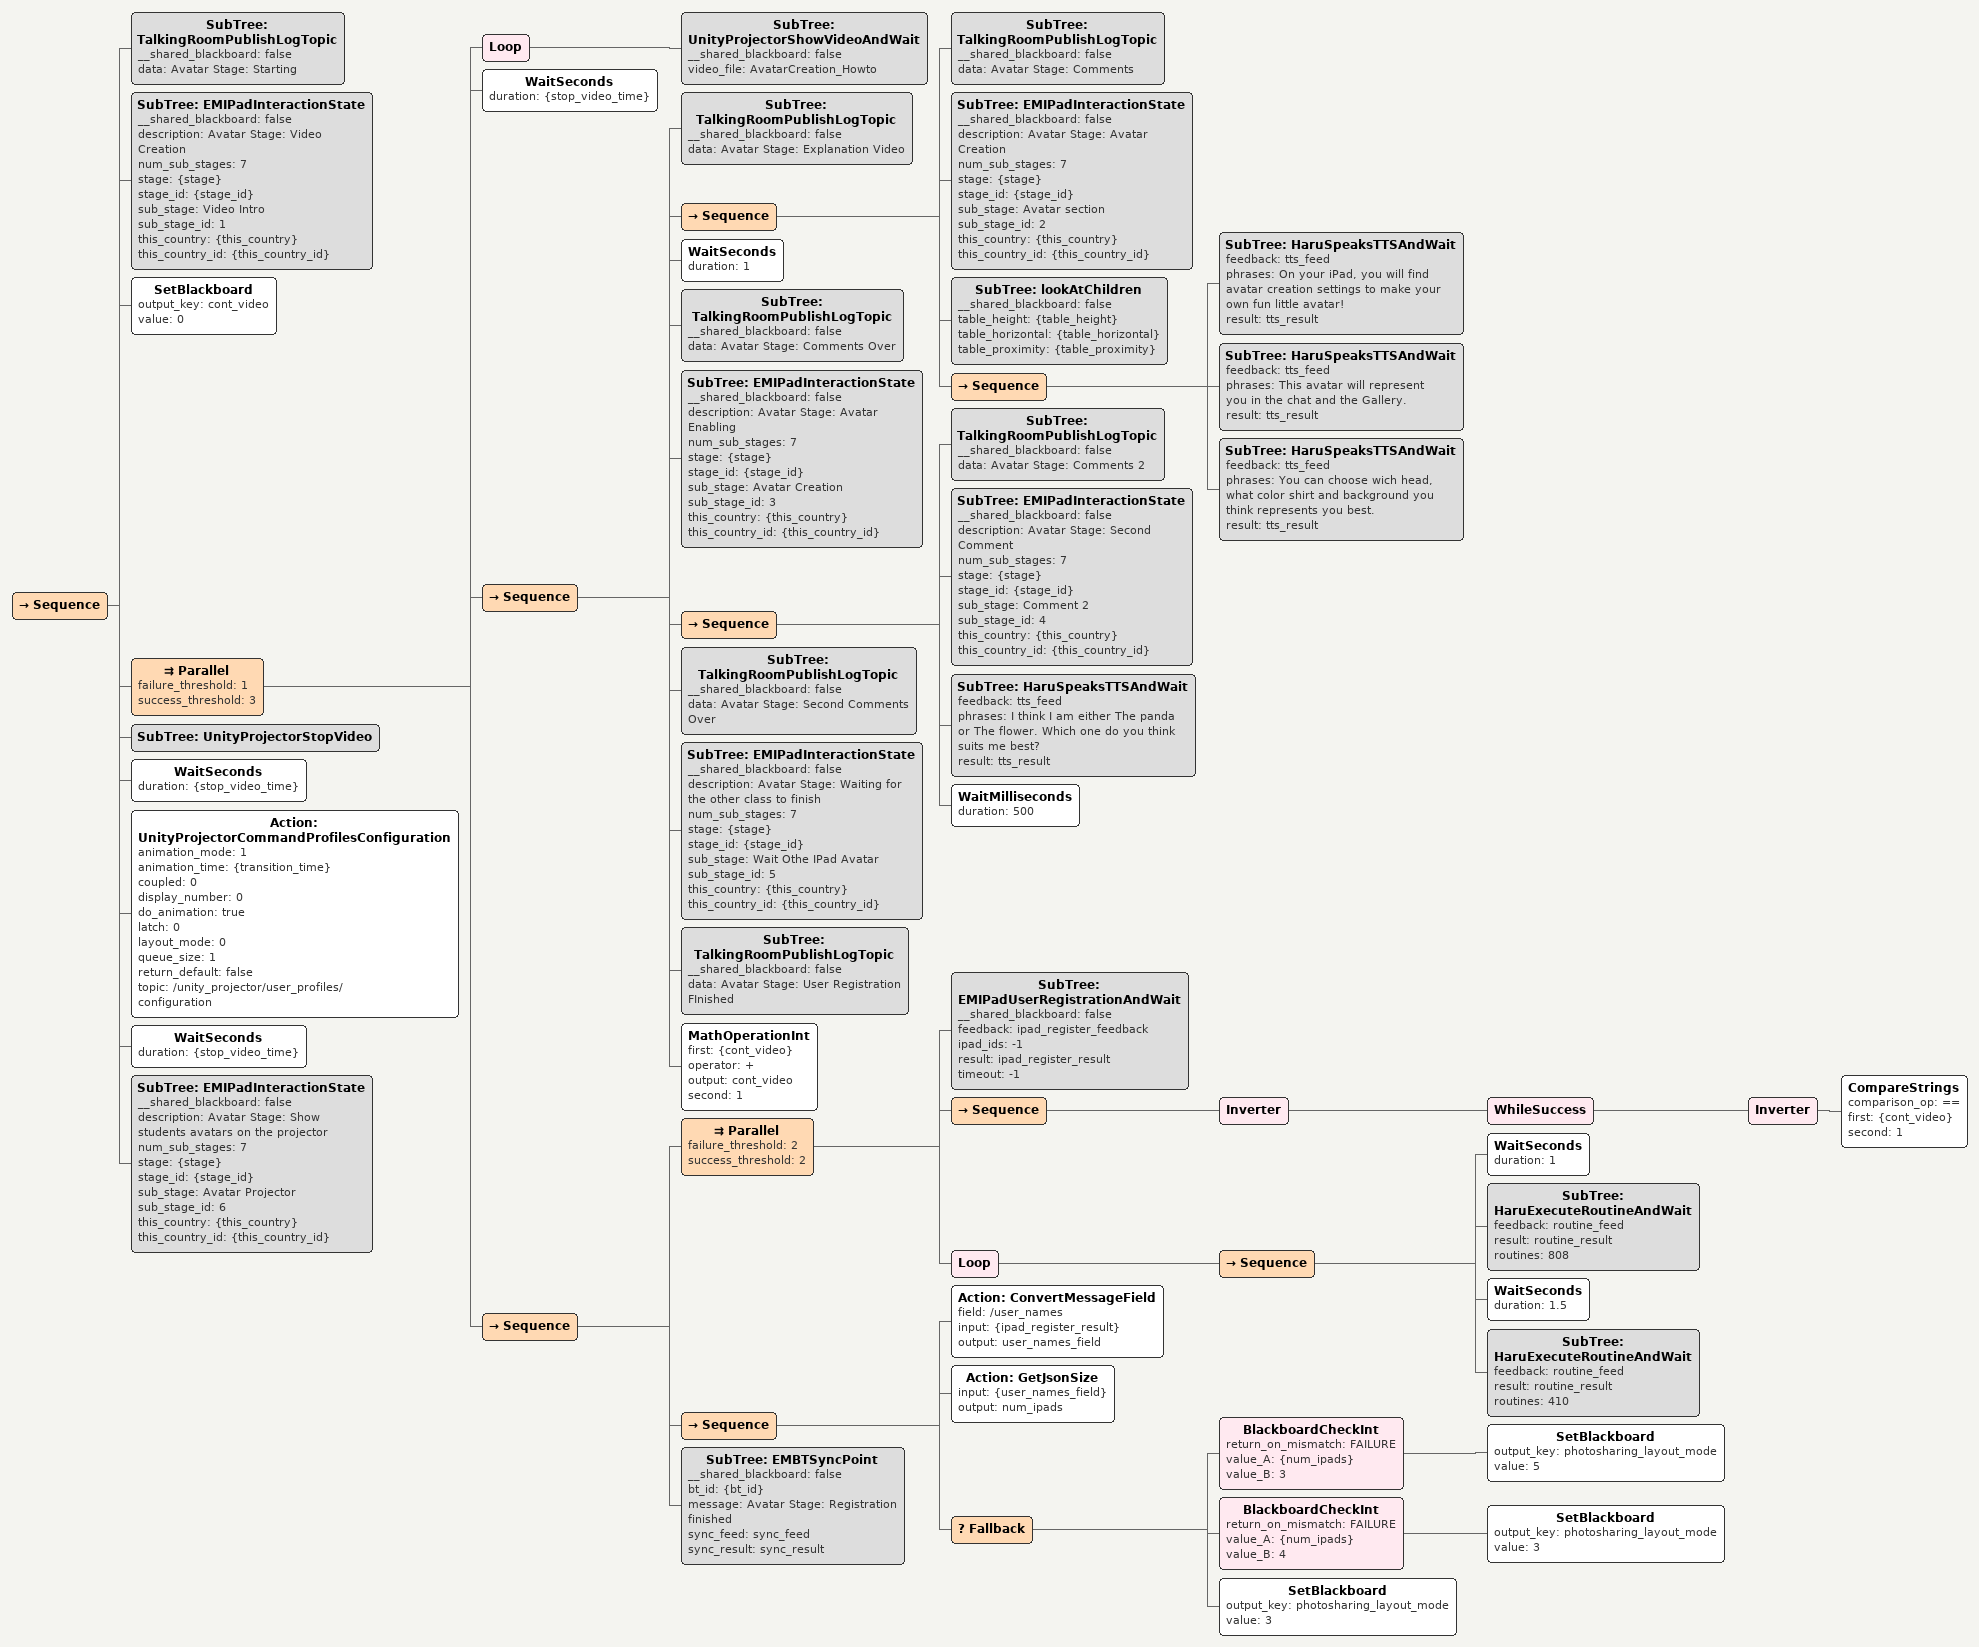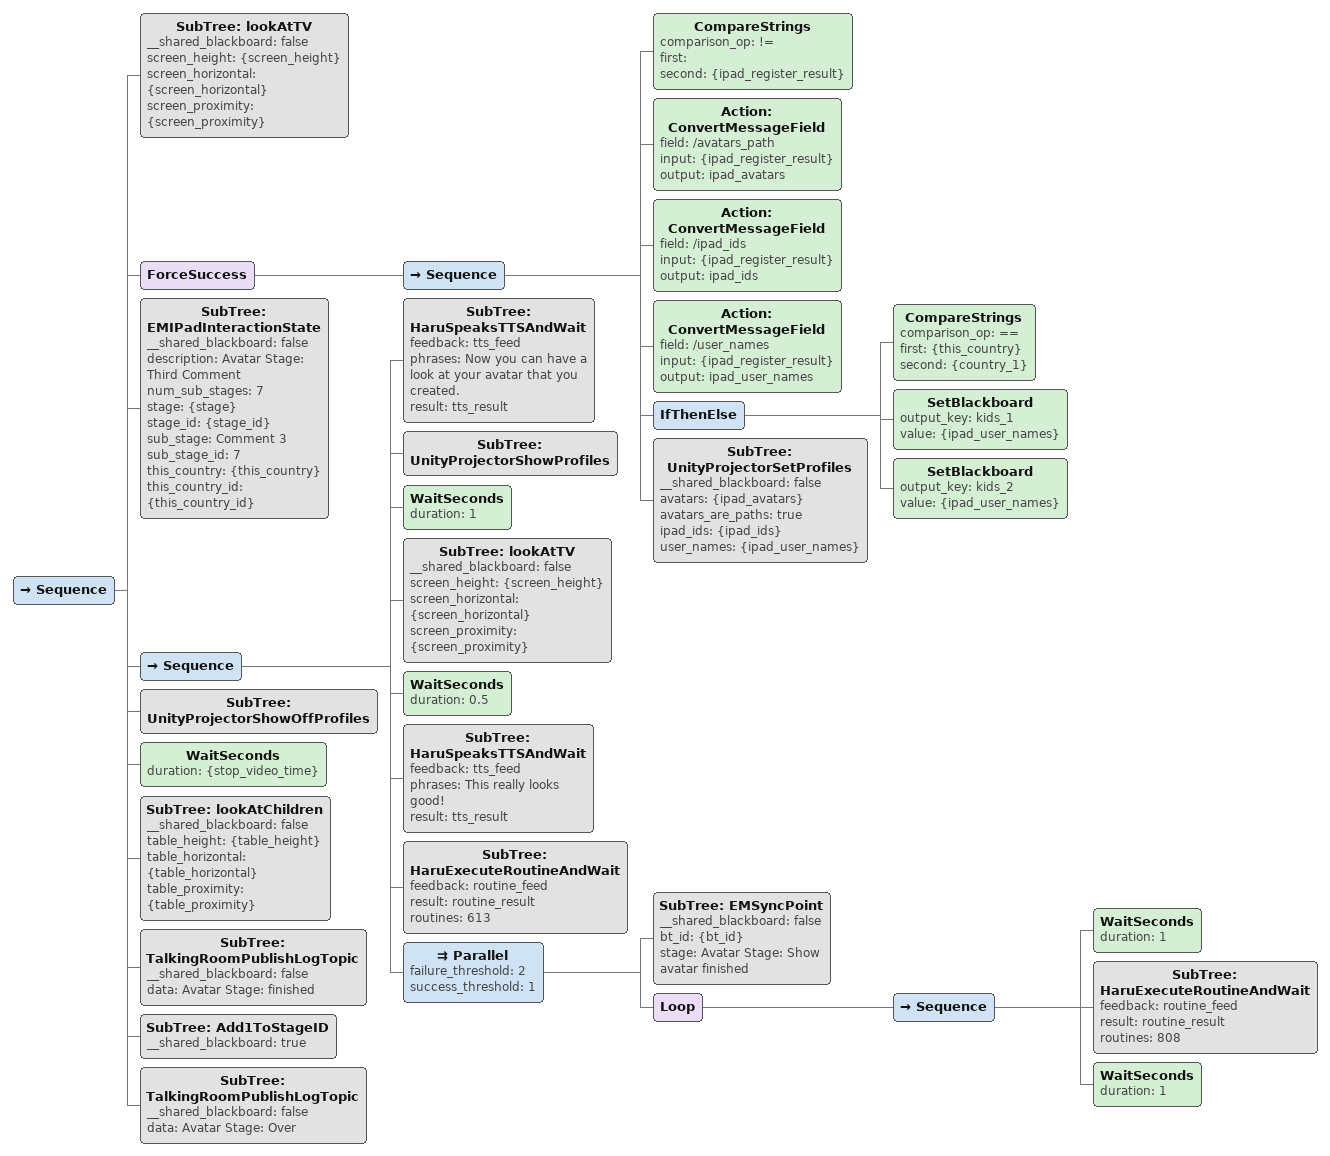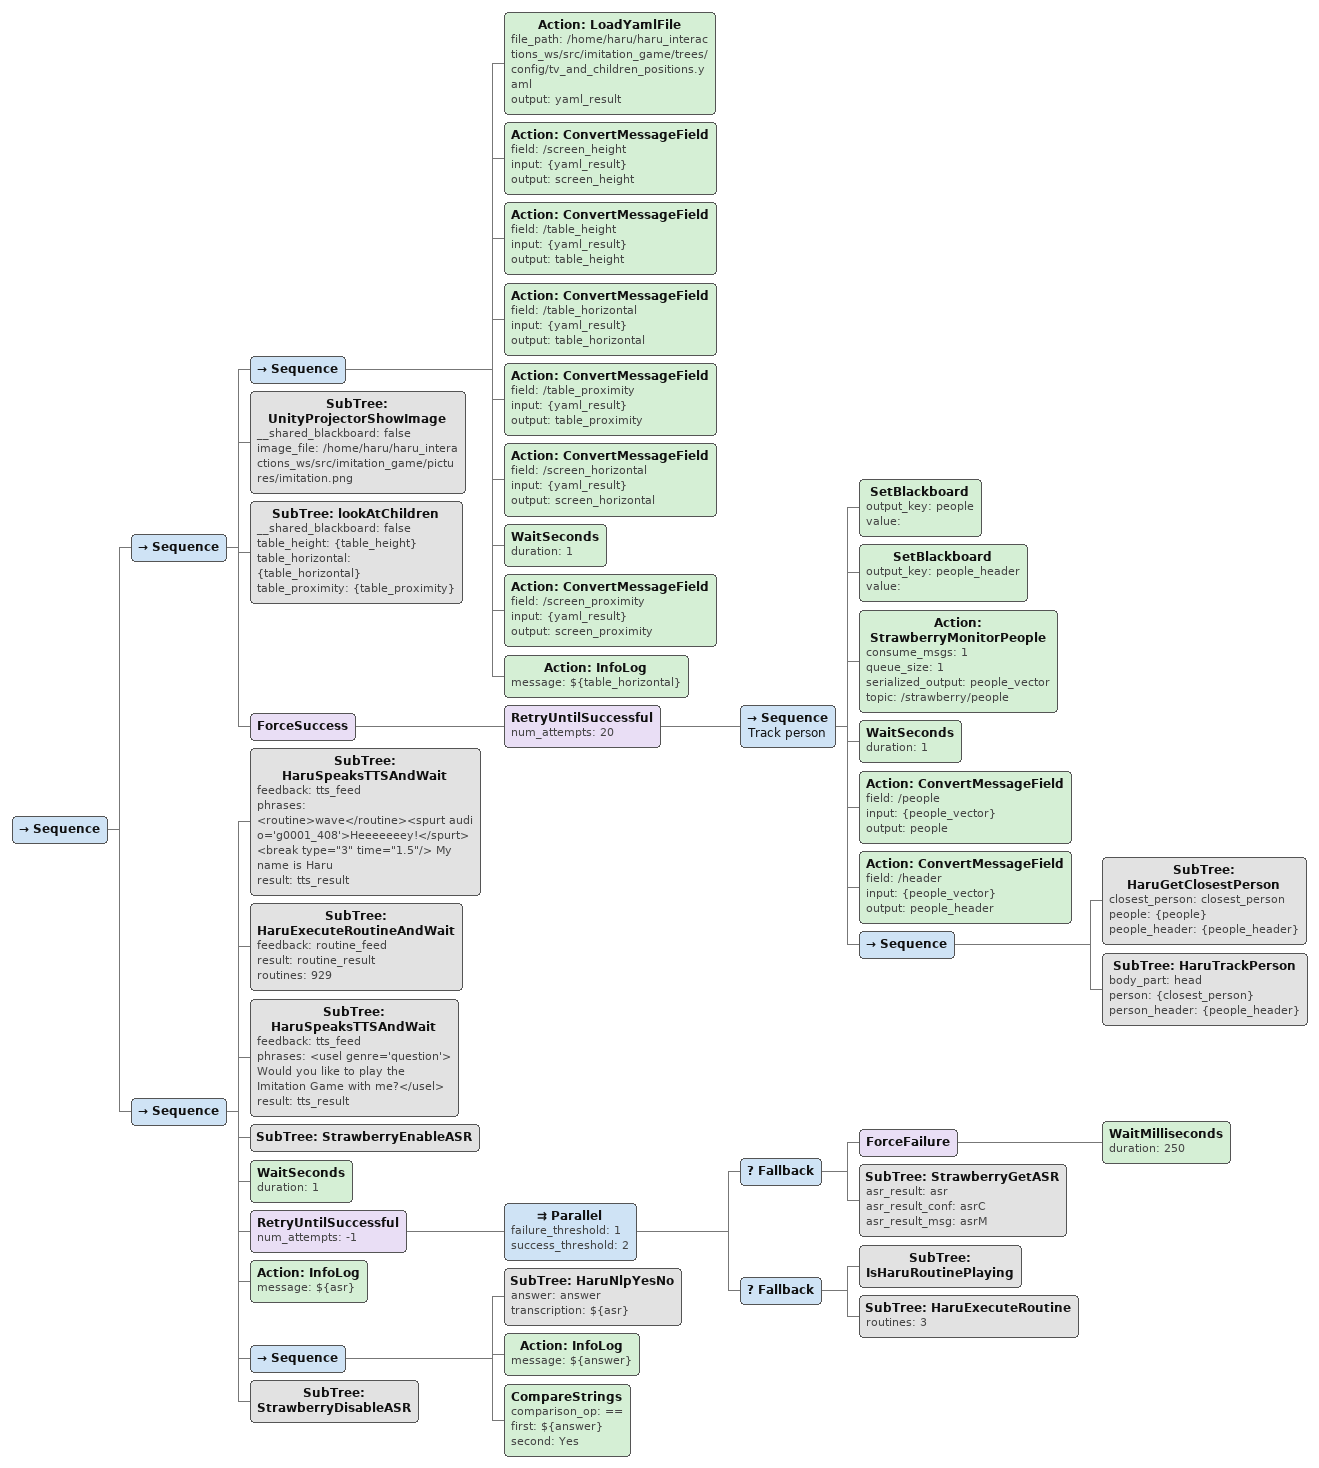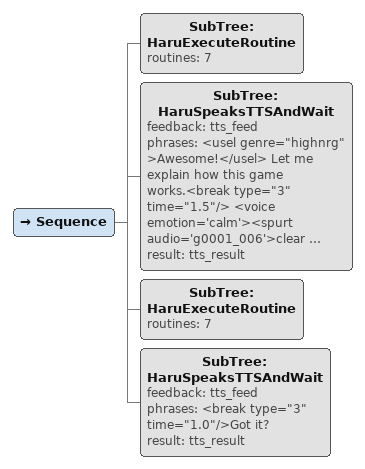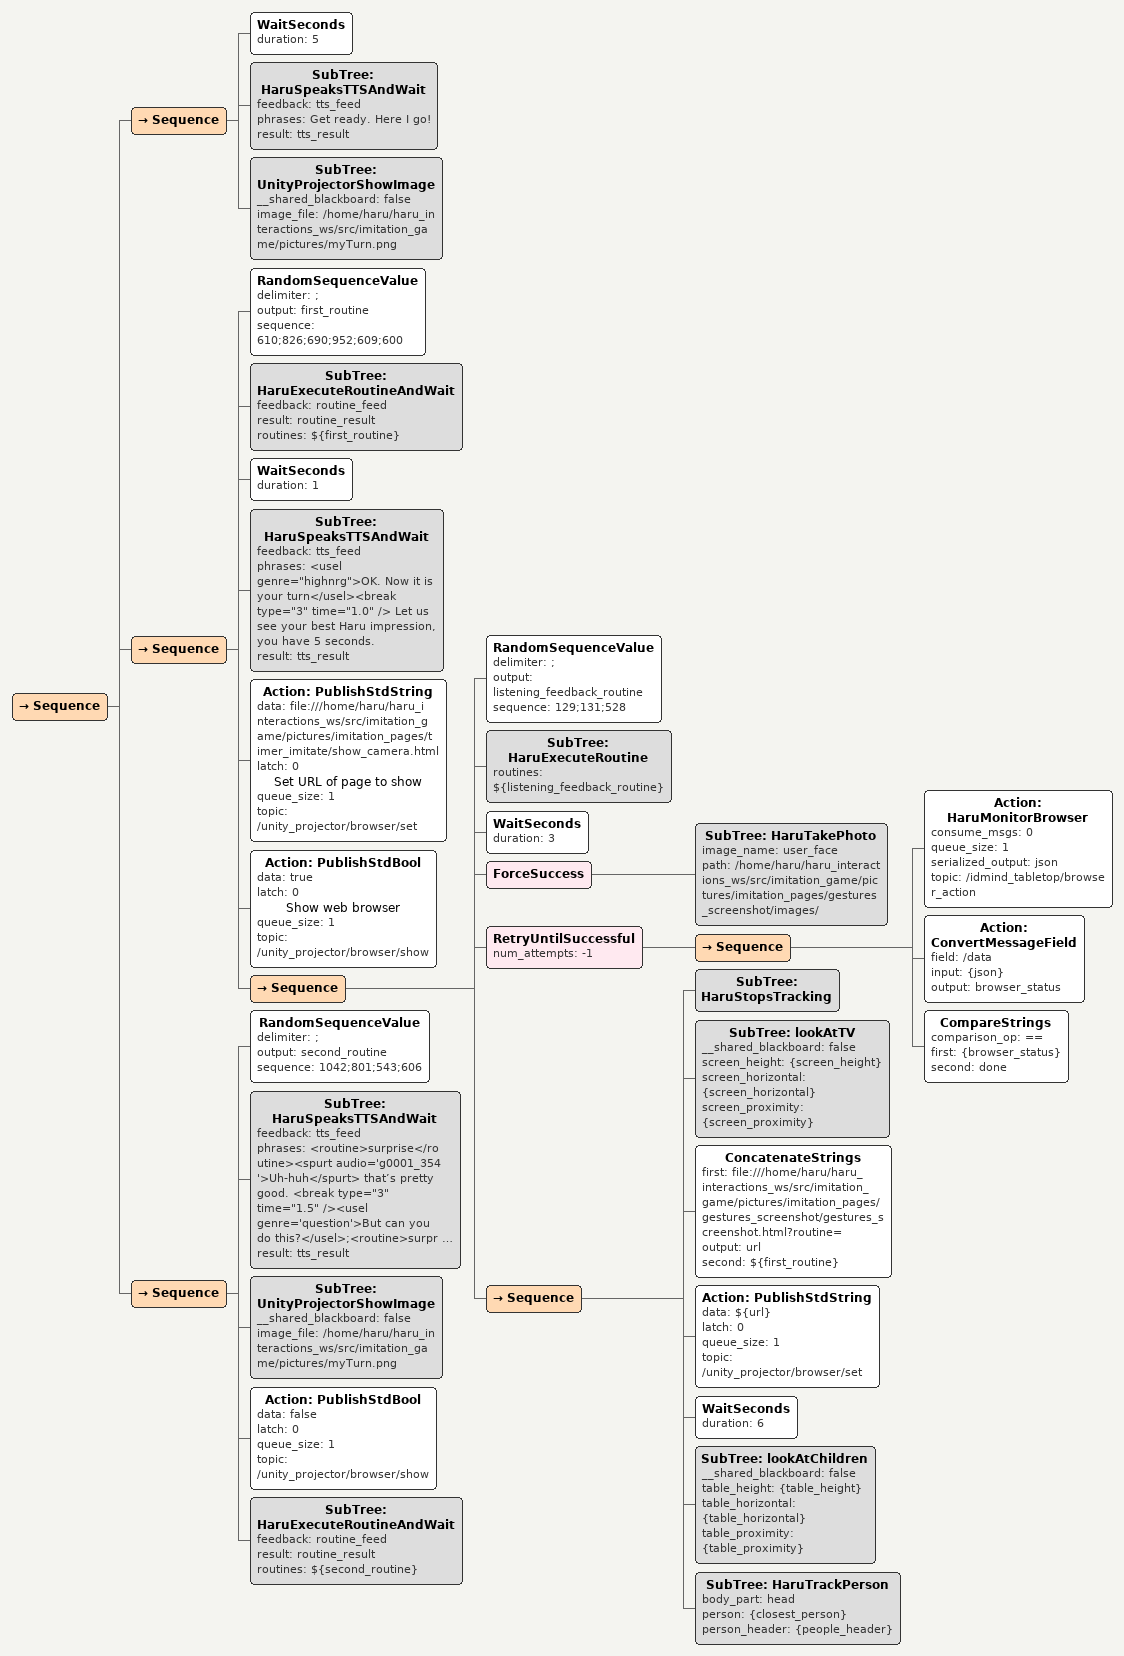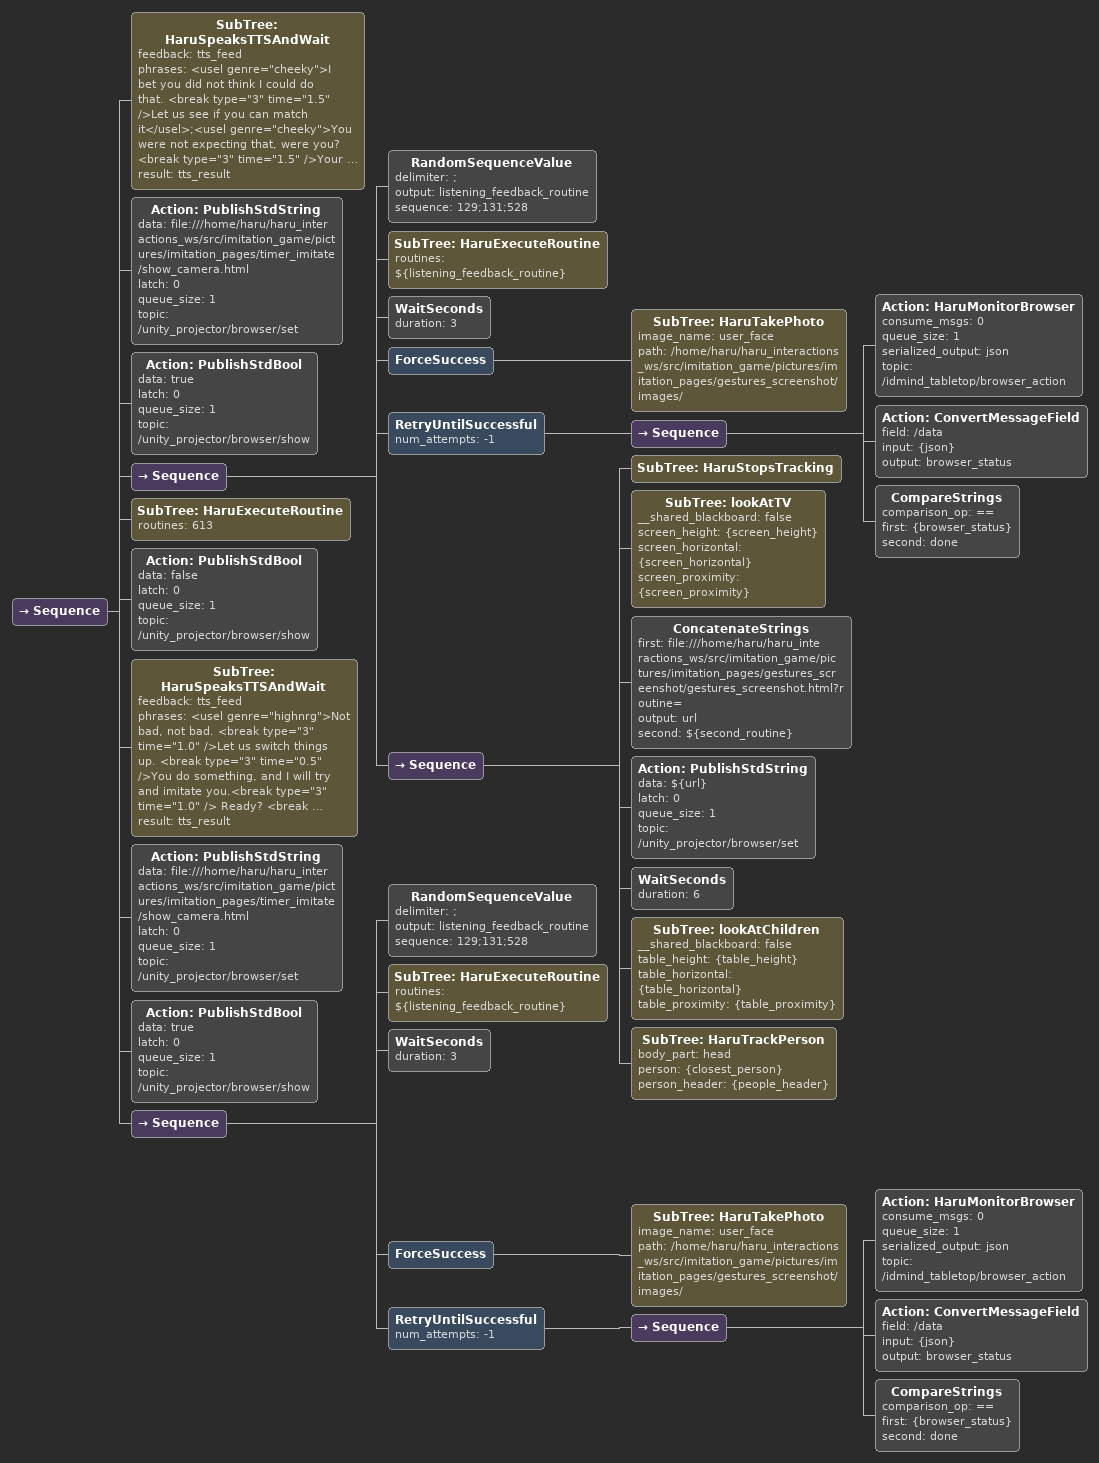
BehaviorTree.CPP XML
<Sequence>
    <SubTree ID="TalkingRoomPublishLogTopic" __shared_blackboard="false" data="Avatar Stage: Starting"/>
    <SubTree ID="EMIPadInteractionState" __shared_blackboard="false" description="Avatar Stage: Video Creation" num_sub_stages="7" stage="{stage}" stage_id="{stage_id}" sub_stage="Video Intro" sub_stage_id="1" this_country="{this_country}" this_country_id="{this_country_id}"/>
    <SetBlackboard output_key="cont_video" value="0"/>
    <Parallel failure_threshold="1" success_threshold="3">
        <Loop>
            <SubTree ID="UnityProjectorShowVideoAndWait" __shared_blackboard="false" video_file="AvatarCreation_Howto"/>
        </Loop>
        <WaitSeconds duration="{stop_video_time}"/>
        <Sequence>
            <SubTree ID="TalkingRoomPublishLogTopic" __shared_blackboard="false" data="Avatar Stage: Explanation Video"/>
            <Sequence>
                <SubTree ID="TalkingRoomPublishLogTopic" __shared_blackboard="false" data="Avatar Stage: Comments"/>
                <SubTree ID="EMIPadInteractionState" __shared_blackboard="false" description="Avatar Stage: Avatar Creation" num_sub_stages="7" stage="{stage}" stage_id="{stage_id}" sub_stage="Avatar section" sub_stage_id="2" this_country="{this_country}" this_country_id="{this_country_id}"/>
                <SubTree ID="lookAtChildren" __shared_blackboard="false" table_height="{table_height}" table_horizontal="{table_horizontal}" table_proximity="{table_proximity}"/>
                <Sequence>
                    <SubTree ID="HaruSpeaksTTSAndWait" feedback="tts_feed" phrases="On your iPad, you will find avatar creation settings to make your own fun little avatar! " result="tts_result"/>
                    <SubTree ID="HaruSpeaksTTSAndWait" feedback="tts_feed" phrases="This avatar will represent you in the chat and the Gallery. " result="tts_result"/>
                    <SubTree ID="HaruSpeaksTTSAndWait" feedback="tts_feed" phrases="You can choose wich head, what color shirt and background you think represents you best." result="tts_result"/>
                </Sequence>
            </Sequence>
            <WaitSeconds duration="1"/>
            <SubTree ID="TalkingRoomPublishLogTopic" __shared_blackboard="false" data="Avatar Stage: Comments Over"/>
            <SubTree ID="EMIPadInteractionState" __shared_blackboard="false" description="Avatar Stage: Avatar Enabling" num_sub_stages="7" stage="{stage}" stage_id="{stage_id}" sub_stage="Avatar Creation" sub_stage_id="3" this_country="{this_country}" this_country_id="{this_country_id}"/>
            <Sequence>
                <SubTree ID="TalkingRoomPublishLogTopic" __shared_blackboard="false" data="Avatar Stage: Comments 2"/>
                <SubTree ID="EMIPadInteractionState" __shared_blackboard="false" description="Avatar Stage: Second Comment " num_sub_stages="7" stage="{stage}" stage_id="{stage_id}" sub_stage="Comment 2" sub_stage_id="4" this_country="{this_country}" this_country_id="{this_country_id}"/>
                <SubTree ID="HaruSpeaksTTSAndWait" feedback="tts_feed" phrases="I think I am either The panda or The flower. Which one do you think suits me best?" result="tts_result"/>
                <WaitMilliseconds duration="500"/>
            </Sequence>
            <SubTree ID="TalkingRoomPublishLogTopic" __shared_blackboard="false" data="Avatar Stage: Second Comments Over"/>
            <SubTree ID="EMIPadInteractionState" __shared_blackboard="false" description="Avatar Stage: Waiting for the other class to finish" num_sub_stages="7" stage="{stage}" stage_id="{stage_id}" sub_stage="Wait Othe IPad Avatar" sub_stage_id="5" this_country="{this_country}" this_country_id="{this_country_id}"/>
            <SubTree ID="TalkingRoomPublishLogTopic" __shared_blackboard="false" data="Avatar Stage: User Registration FInished"/>
            <MathOperationInt first="{cont_video}" operator="+" output="cont_video" second="1"/>
        </Sequence>
        <Sequence>
            <Parallel failure_threshold="2" success_threshold="2">
                <SubTree ID="EMIPadUserRegistrationAndWait" __shared_blackboard="false" feedback="ipad_register_feedback" ipad_ids="-1" result="ipad_register_result" timeout="-1"/>
                <Sequence>
                    <Inverter>
                        <WhileSuccess>
                            <Inverter>
                                <CompareStrings comparison_op="==" first="{cont_video}" second="1"/>
                            </Inverter>
                        </WhileSuccess>
                    </Inverter>
                </Sequence>
                <Loop>
                    <Sequence>
                        <WaitSeconds duration="1"/>
                        <SubTree ID="HaruExecuteRoutineAndWait" feedback="routine_feed" result="routine_result" routines="808"/>
                        <WaitSeconds duration="1.5"/>
                        <SubTree ID="HaruExecuteRoutineAndWait" feedback="routine_feed" result="routine_result" routines="410"/>
                    </Sequence>
                </Loop>
            </Parallel>
            <Sequence>
                <Action ID="ConvertMessageField" field="/user_names" input="{ipad_register_result}" output="user_names_field"/>
                <Action ID="GetJsonSize" input="{user_names_field}" output="num_ipads"/>
                <Fallback>
                    <BlackboardCheckInt return_on_mismatch="FAILURE" value_A="{num_ipads}" value_B="3">
                        <SetBlackboard output_key="photosharing_layout_mode" value="5"/>
                    </BlackboardCheckInt>
                    <BlackboardCheckInt return_on_mismatch="FAILURE" value_A="{num_ipads}" value_B="4">
                        <SetBlackboard output_key="photosharing_layout_mode" value="3"/>
                    </BlackboardCheckInt>
                    <SetBlackboard output_key="photosharing_layout_mode" value="3"/>
                </Fallback>
            </Sequence>
            <SubTree ID="EMBTSyncPoint" __shared_blackboard="false" bt_id="{bt_id}" message="Avatar Stage: Registration finished" sync_feed="sync_feed" sync_result="sync_result"/>
        </Sequence>
    </Parallel>
    <SubTree ID="UnityProjectorStopVideo"/>
    <WaitSeconds duration="{stop_video_time}"/>
    <Action ID="UnityProjectorCommandProfilesConfiguration" animation_mode="1" animation_time="{transition_time}" coupled="0" display_number="0" do_animation="true" latch="0" layout_mode="0" queue_size="1" return_default="false" topic="/unity_projector/user_profiles/configuration"/>
    <WaitSeconds duration="{stop_video_time}"/>
    <SubTree ID="EMIPadInteractionState" __shared_blackboard="false" description="Avatar Stage: Show students avatars on the projector" num_sub_stages="7" stage="{stage}" stage_id="{stage_id}" sub_stage="Avatar Projector" sub_stage_id="6" this_country="{this_country}" this_country_id="{this_country_id}"/>
</Sequence>

<Sequence>
    <SubTree ID="lookAtTV" __shared_blackboard="false" screen_height="{screen_height}" screen_horizontal="{screen_horizontal}" screen_proximity="{screen_proximity}"/>
    <ForceSuccess>
        <Sequence>
            <CompareStrings comparison_op="!=" first="" second="{ipad_register_result}"/>
            <Action ID="ConvertMessageField" field="/avatars_path" input="{ipad_register_result}" output="ipad_avatars"/>
            <Action ID="ConvertMessageField" field="/ipad_ids" input="{ipad_register_result}" output="ipad_ids"/>
            <Action ID="ConvertMessageField" field="/user_names" input="{ipad_register_result}" output="ipad_user_names"/>
            <IfThenElse>
                <CompareStrings comparison_op="==" first="{this_country}" second="{country_1}"/>
                <SetBlackboard output_key="kids_1" value="{ipad_user_names}"/>
                <SetBlackboard output_key="kids_2" value="{ipad_user_names}"/>
            </IfThenElse>
            <SubTree ID="UnityProjectorSetProfiles" __shared_blackboard="false" avatars="{ipad_avatars}" avatars_are_paths="true" ipad_ids="{ipad_ids}" user_names="{ipad_user_names}"/>
        </Sequence>
    </ForceSuccess>
    <SubTree ID="EMIPadInteractionState" __shared_blackboard="false" description="Avatar Stage: Third Comment" num_sub_stages="7" stage="{stage}" stage_id="{stage_id}" sub_stage="Comment 3" sub_stage_id="7" this_country="{this_country}" this_country_id="{this_country_id}"/>
    <Sequence>
        <SubTree ID="HaruSpeaksTTSAndWait" feedback="tts_feed" phrases="Now you can have a look at your avatar that you created." result="tts_result"/>
        <SubTree ID="UnityProjectorShowProfiles"/>
        <WaitSeconds duration="1"/>
        <SubTree ID="lookAtTV" __shared_blackboard="false" screen_height="{screen_height}" screen_horizontal="{screen_horizontal}" screen_proximity="{screen_proximity}"/>
        <WaitSeconds duration="0.5"/>
        <SubTree ID="HaruSpeaksTTSAndWait" feedback="tts_feed" phrases="This really looks good!" result="tts_result"/>
        <SubTree ID="HaruExecuteRoutineAndWait" feedback="routine_feed" result="routine_result" routines="613"/>
        <Parallel failure_threshold="2" success_threshold="1">
            <SubTree ID="EMSyncPoint" __shared_blackboard="false" bt_id="{bt_id}" stage="Avatar Stage: Show avatar finished"/>
            <Loop>
                <Sequence>
                    <WaitSeconds duration="1"/>
                    <SubTree ID="HaruExecuteRoutineAndWait" feedback="routine_feed" result="routine_result" routines="808"/>
                    <WaitSeconds duration="1"/>
                </Sequence>
            </Loop>
        </Parallel>
    </Sequence>
    <SubTree ID="UnityProjectorShowOffProfiles"/>
    <WaitSeconds duration="{stop_video_time}"/>
    <SubTree ID="lookAtChildren" __shared_blackboard="false" table_height="{table_height}" table_horizontal="{table_horizontal}" table_proximity="{table_proximity}"/>
    <SubTree ID="TalkingRoomPublishLogTopic" __shared_blackboard="false" data="Avatar Stage: finished"/>
    <SubTree ID="Add1ToStageID" __shared_blackboard="true"/>
    <SubTree ID="TalkingRoomPublishLogTopic" __shared_blackboard="false" data="Avatar Stage: Over"/>
</Sequence>

<Sequence>
                <Sequence>
                    <Sequence>
                        <Action ID="LoadYamlFile" file_path="/home/haru/haru_interactions_ws/src/imitation_game/trees/config/tv_and_children_positions.yaml" output="yaml_result"/>
                        <Action ID="ConvertMessageField" field="/screen_height" input="{yaml_result}" output="screen_height"/>
                        <Action ID="ConvertMessageField" field="/table_height" input="{yaml_result}" output="table_height"/>
                        <Action ID="ConvertMessageField" field="/table_horizontal" input="{yaml_result}" output="table_horizontal"/>
                        <Action ID="ConvertMessageField" field="/table_proximity" input="{yaml_result}" output="table_proximity"/>
                        <Action ID="ConvertMessageField" field="/screen_horizontal" input="{yaml_result}" output="screen_horizontal"/>
                        <WaitSeconds duration="1"/>
                        <Action ID="ConvertMessageField" field="/screen_proximity" input="{yaml_result}" output="screen_proximity"/>
                        <Action ID="InfoLog" message="${table_horizontal}"/>
                    </Sequence>
                    <SubTree ID="UnityProjectorShowImage" __shared_blackboard="false" image_file="/home/haru/haru_interactions_ws/src/imitation_game/pictures/imitation.png"/>
                    <SubTree ID="lookAtChildren" __shared_blackboard="false" table_height="{table_height}" table_horizontal="{table_horizontal}" table_proximity="{table_proximity}"/>
                    <ForceSuccess>
                        <RetryUntilSuccessful num_attempts="20">
                            <Sequence name="Track person">
                                <SetBlackboard output_key="people" value=""/>
                                <SetBlackboard output_key="people_header" value=""/>
                                <Action ID="StrawberryMonitorPeople" consume_msgs="1" queue_size="1" serialized_output="people_vector" topic="/strawberry/people"/>
                                <WaitSeconds duration="1"/>
                                <Action ID="ConvertMessageField" field="/people" input="{people_vector}" output="people"/>
                                <Action ID="ConvertMessageField" field="/header" input="{people_vector}" output="people_header"/>
                                <Sequence>
                                    <SubTree ID="HaruGetClosestPerson" closest_person="closest_person" people="{people}" people_header="{people_header}"/>
                                    <SubTree ID="HaruTrackPerson" body_part="head" person="{closest_person}" person_header="{people_header}"/>
                                </Sequence>
                            </Sequence>
                        </RetryUntilSuccessful>
                    </ForceSuccess>
                </Sequence>
                <Sequence>
                    <SubTree ID="HaruSpeaksTTSAndWait" feedback="tts_feed" phrases="&lt;routine>wave&lt;/routine>&lt;spurt audio='g0001_408'>Heeeeeeey!&lt;/spurt>
&lt;break type=&quot;3&quot; time=&quot;1.5&quot;/> My name is Haru" result="tts_result"/>
                    <SubTree ID="HaruExecuteRoutineAndWait" feedback="routine_feed" result="routine_result" routines="929"/>
                    <SubTree ID="HaruSpeaksTTSAndWait" feedback="tts_feed" phrases="&lt;usel genre='question'> Would you like to play the Imitation Game with me?&lt;/usel>" result="tts_result"/>
                    <SubTree ID="StrawberryEnableASR"/>
                    <WaitSeconds duration="1"/>
                    <RetryUntilSuccessful num_attempts="-1">
                        <Parallel failure_threshold="1" success_threshold="2">
                            <Fallback>
                                <ForceFailure>
                                    <WaitMilliseconds duration="250"/>
                                </ForceFailure>
                                <SubTree ID="StrawberryGetASR" asr_result="asr" asr_result_conf="asrC" asr_result_msg="asrM"/>
                            </Fallback>
                            <Fallback>
                                <SubTree ID="IsHaruRoutinePlaying"/>
                                <SubTree ID="HaruExecuteRoutine" routines="3"/>
                            </Fallback>
                        </Parallel>
                    </RetryUntilSuccessful>
                    <Action ID="InfoLog" message="${asr}"/>
                    <Sequence>
                        <SubTree ID="HaruNlpYesNo" answer="answer" transcription="${asr}"/>
                        <Action ID="InfoLog" message="${answer}"/>
                        <CompareStrings comparison_op="==" first="${answer}" second="Yes"/>
                    </Sequence>
                    <SubTree ID="StrawberryDisableASR"/>
                </Sequence>
            </Sequence>

<Sequence>
    <SubTree ID="HaruExecuteRoutine" routines="7"/>
    <SubTree ID="HaruSpeaksTTSAndWait" feedback="tts_feed" phrases="&lt;usel genre=&quot;highnrg&quot;>Awesome!&lt;/usel> Let me explain how this game works.&lt;break type=&quot;3&quot; time=&quot;1.5&quot;/> &lt;voice emotion='calm'>&lt;spurt audio='g0001_006'>clear throat&lt;/spurt>I am going to perform an action, and then you try to copy me. &lt;/voice> " result="tts_result"/>
    <SubTree ID="HaruExecuteRoutine" routines="7"/>
    <SubTree ID="HaruSpeaksTTSAndWait" feedback="tts_feed" phrases="&lt;break type=&quot;3&quot; time=&quot;1.0&quot;/>Got it?" result="tts_result"/>
</Sequence>

<Sequence>
    <Sequence>
        <WaitSeconds duration="5"/>
        <SubTree ID="HaruSpeaksTTSAndWait" feedback="tts_feed" phrases="Get ready. Here I go!" result="tts_result"/>
        <SubTree ID="UnityProjectorShowImage" __shared_blackboard="false" image_file="/home/haru/haru_interactions_ws/src/imitation_game/pictures/myTurn.png"/>
    </Sequence>
    <Sequence>
        <RandomSequenceValue delimiter=";" output="first_routine" sequence="610;826;690;952;609;600"/>
        <SubTree ID="HaruExecuteRoutineAndWait" feedback="routine_feed" result="routine_result" routines="${first_routine}"/>
        <WaitSeconds duration="1"/>
        <SubTree ID="HaruSpeaksTTSAndWait" feedback="tts_feed" phrases="&lt;usel genre=&quot;highnrg&quot;>OK. Now it is your turn&lt;/usel>&lt;break type=&quot;3&quot; time=&quot;1.0&quot; /> Let us see your best Haru impression, you have 5 seconds." result="tts_result"/>
        <Action ID="PublishStdString" data="file:///home/haru/haru_interactions_ws/src/imitation_game/pictures/imitation_pages/timer_imitate/show_camera.html" latch="0" name="Set URL of page to show" queue_size="1" topic="/unity_projector/browser/set"/>
        <Action ID="PublishStdBool" data="true" latch="0" name="Show web browser" queue_size="1" topic="/unity_projector/browser/show"/>
        <Sequence>
            <RandomSequenceValue delimiter=";" output="listening_feedback_routine" sequence="129;131;528"/>
            <SubTree ID="HaruExecuteRoutine" routines="${listening_feedback_routine}"/>
            <WaitSeconds duration="3"/>
            <ForceSuccess>
                <SubTree ID="HaruTakePhoto" image_name="user_face" path="/home/haru/haru_interactions_ws/src/imitation_game/pictures/imitation_pages/gestures_screenshot/images/"/>
            </ForceSuccess>
            <RetryUntilSuccessful num_attempts="-1">
                <Sequence>
                    <Action ID="HaruMonitorBrowser" consume_msgs="0" queue_size="1" serialized_output="json" topic="/idmind_tabletop/browser_action"/>
                    <Action ID="ConvertMessageField" field="/data" input="{json}" output="browser_status"/>
                    <CompareStrings comparison_op="==" first="{browser_status}" second="done"/>
                </Sequence>
            </RetryUntilSuccessful>
            <Sequence>
                <SubTree ID="HaruStopsTracking"/>
                <SubTree ID="lookAtTV" __shared_blackboard="false" screen_height="{screen_height}" screen_horizontal="{screen_horizontal}" screen_proximity="{screen_proximity}"/>
                <ConcatenateStrings first="file:///home/haru/haru_interactions_ws/src/imitation_game/pictures/imitation_pages/gestures_screenshot/gestures_screenshot.html?routine=" output="url" second="${first_routine}"/>
                <Action ID="PublishStdString" data="${url}" latch="0" queue_size="1" topic="/unity_projector/browser/set"/>
                <WaitSeconds duration="6"/>
                <SubTree ID="lookAtChildren" __shared_blackboard="false" table_height="{table_height}" table_horizontal="{table_horizontal}" table_proximity="{table_proximity}"/>
                <SubTree ID="HaruTrackPerson" body_part="head" person="{closest_person}" person_header="{people_header}"/>
            </Sequence>
        </Sequence>
    </Sequence>
    <Sequence>
        <RandomSequenceValue delimiter=";" output="second_routine" sequence="1042;801;543;606"/>
        <SubTree ID="HaruSpeaksTTSAndWait" feedback="tts_feed" phrases="&lt;routine>surprise&lt;/routine>&lt;spurt audio='g0001_354 '>Uh-huh&lt;/spurt> that’s pretty good. &lt;break type=&quot;3&quot; time=&quot;1.5&quot; />&lt;usel genre='question'>But can you do this?&lt;/usel>;&lt;routine>surprise&lt;/routine>&lt;usel genre=&quot;highnrg&quot;>That is not bad! &lt;break type=&quot;3&quot; time=&quot;1.5&quot; />&lt;/usel>&lt;usel genre='question'>But what if I did this instead?&lt;/usel>;&lt;routine>cheeky&lt;/routine>&lt;usel genre=&quot;highnrg&quot;>&lt;spurt audio='g0001_002'>tut tut&lt;/spurt>Not bad, not bad.&lt;break type=&quot;3&quot; time=&quot;1.0&quot; /> But let us see how good you really are.&lt;/usel> " result="tts_result"/>
        <SubTree ID="UnityProjectorShowImage" __shared_blackboard="false" image_file="/home/haru/haru_interactions_ws/src/imitation_game/pictures/myTurn.png"/>
        <Action ID="PublishStdBool" data="false" latch="0" queue_size="1" topic="/unity_projector/browser/show"/>
        <SubTree ID="HaruExecuteRoutineAndWait" feedback="routine_feed" result="routine_result" routines="${second_routine}"/>
    </Sequence>
</Sequence>

<Sequence>
    <SubTree ID="HaruSpeaksTTSAndWait" feedback="tts_feed" phrases="&lt;usel genre=&quot;cheeky&quot;>I bet you did not think I could do that. &lt;break type=&quot;3&quot; time=&quot;1.5&quot; />Let us see if you can match it&lt;/usel>;&lt;usel genre=&quot;cheeky&quot;>You were not expecting that, were you? &lt;break type=&quot;3&quot; time=&quot;1.5&quot; />Your turn!&lt;/usel>;&lt;voice emotion='happy'> Pretty impressive, right?&lt;break type=&quot;3&quot; time=&quot;1.5&quot; />Most robots can not do that!&lt;/voice>.&lt;break type=&quot;3&quot; time=&quot;1.0&quot; /> &lt;usel genre='question'>Can you?&lt;/usel>;&lt;usel genre=&quot;cheeky&quot;>&lt;spurt audio='g0001_052'>gasp&lt;/spurt>Wow. &lt;break type=&quot;3&quot; time=&quot;1.0&quot; />Where did that come from?&lt;break type=&quot;3&quot; time=&quot;1.0&quot; /> I surprise myself sometimes. &lt;break type=&quot;3&quot; time=&quot;1.5&quot; />Can you do that?&lt;/usel>;&lt;usel genre=&quot;highnrg&quot;>That took me a long time to learn,&lt;break type=&quot;3&quot; time=&quot;0.5&quot; /> but my hard work paid off&lt;break type=&quot;3&quot; time=&quot;1.5&quot; />Now you try!&lt;/usel>" result="tts_result"/>
    <Action ID="PublishStdString" data="file:///home/haru/haru_interactions_ws/src/imitation_game/pictures/imitation_pages/timer_imitate/show_camera.html" latch="0" queue_size="1" topic="/unity_projector/browser/set"/>
    <Action ID="PublishStdBool" data="true" latch="0" queue_size="1" topic="/unity_projector/browser/show"/>
    <Sequence>
        <RandomSequenceValue delimiter=";" output="listening_feedback_routine" sequence="129;131;528"/>
        <SubTree ID="HaruExecuteRoutine" routines="${listening_feedback_routine}"/>
        <WaitSeconds duration="3"/>
        <ForceSuccess>
            <SubTree ID="HaruTakePhoto" image_name="user_face" path="/home/haru/haru_interactions_ws/src/imitation_game/pictures/imitation_pages/gestures_screenshot/images/"/>
        </ForceSuccess>
        <RetryUntilSuccessful num_attempts="-1">
            <Sequence>
                <Action ID="HaruMonitorBrowser" consume_msgs="0" queue_size="1" serialized_output="json" topic="/idmind_tabletop/browser_action"/>
                <Action ID="ConvertMessageField" field="/data" input="{json}" output="browser_status"/>
                <CompareStrings comparison_op="==" first="{browser_status}" second="done"/>
            </Sequence>
        </RetryUntilSuccessful>
        <Sequence>
            <SubTree ID="HaruStopsTracking"/>
            <SubTree ID="lookAtTV" __shared_blackboard="false" screen_height="{screen_height}" screen_horizontal="{screen_horizontal}" screen_proximity="{screen_proximity}"/>
            <ConcatenateStrings first="file:///home/haru/haru_interactions_ws/src/imitation_game/pictures/imitation_pages/gestures_screenshot/gestures_screenshot.html?routine=" output="url" second="${second_routine}"/>
            <Action ID="PublishStdString" data="${url}" latch="0" queue_size="1" topic="/unity_projector/browser/set"/>
            <WaitSeconds duration="6"/>
            <SubTree ID="lookAtChildren" __shared_blackboard="false" table_height="{table_height}" table_horizontal="{table_horizontal}" table_proximity="{table_proximity}"/>
            <SubTree ID="HaruTrackPerson" body_part="head" person="{closest_person}" person_header="{people_header}"/>
        </Sequence>
    </Sequence>
    <SubTree ID="HaruExecuteRoutine" routines="613"/>
    <Action ID="PublishStdBool" data="false" latch="0" queue_size="1" topic="/unity_projector/browser/show"/>
    <SubTree ID="HaruSpeaksTTSAndWait" feedback="tts_feed" phrases="&lt;usel genre=&quot;highnrg&quot;>Not bad, not bad. &lt;break type=&quot;3&quot; time=&quot;1.0&quot; />Let us switch things up.  &lt;break type=&quot;3&quot; time=&quot;0.5&quot; />You do something, and I will try and imitate you.&lt;break type=&quot;3&quot; time=&quot;1.0&quot; /> Ready? &lt;break type=&quot;3&quot; time=&quot;1.0&quot; />Go!&lt;/usel>" result="tts_result"/>
    <Action ID="PublishStdString" data="file:///home/haru/haru_interactions_ws/src/imitation_game/pictures/imitation_pages/timer_imitate/show_camera.html" latch="0" queue_size="1" topic="/unity_projector/browser/set"/>
    <Action ID="PublishStdBool" data="true" latch="0" queue_size="1" topic="/unity_projector/browser/show"/>
    <Sequence>
        <RandomSequenceValue delimiter=";" output="listening_feedback_routine" sequence="129;131;528"/>
        <SubTree ID="HaruExecuteRoutine" routines="${listening_feedback_routine}"/>
        <WaitSeconds duration="3"/>
        <ForceSuccess>
            <SubTree ID="HaruTakePhoto" image_name="user_face" path="/home/haru/haru_interactions_ws/src/imitation_game/pictures/imitation_pages/gestures_screenshot/images/"/>
        </ForceSuccess>
        <RetryUntilSuccessful num_attempts="-1">
            <Sequence>
                <Action ID="HaruMonitorBrowser" consume_msgs="0" queue_size="1" serialized_output="json" topic="/idmind_tabletop/browser_action"/>
                <Action ID="ConvertMessageField" field="/data" input="{json}" output="browser_status"/>
                <CompareStrings comparison_op="==" first="{browser_status}" second="done"/>
            </Sequence>
        </RetryUntilSuccessful>
    </Sequence>
</Sequence>
